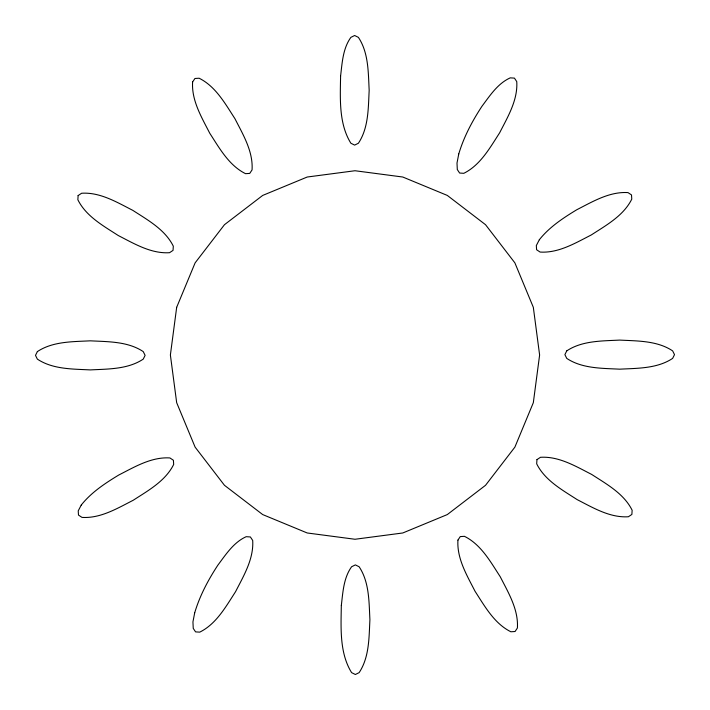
<?xml version="1.0" encoding="UTF-8"?>
<svg xmlns="http://www.w3.org/2000/svg" width="710" height="710" viewBox="0 0 710 710"><rect width="100%" height="100%" fill="white"/><g stroke="black" fill="none" stroke-linecap="round" stroke-linejoin="round"><path stroke-width="1.06" d="M340.587 76.121C340.25 98.504 338.643 123.478 350.873 143.243L354.636 145.106L358.399 143.243C368.65 127.844 368.241 108.115 369.173 90.303C368.241 72.491 368.65 52.771 358.399 37.364L354.636 35.5L350.873 37.364C342.841 48.511 342.167 62.933 340.587 76.121M341.324 605.515C340.977 627.897 339.371 652.872 351.601 672.636L355.364 674.5L359.127 672.636C369.386 657.229 368.978 637.509 369.91 619.697C368.978 601.885 369.386 582.156 359.127 566.757L355.364 564.894L351.601 566.757C343.578 577.904 342.903 592.326 341.324 605.515M192.605 81.987C191.425 100.456 201.64 117.327 209.743 133.223C219.452 148.177 228.957 165.465 245.545 173.675L249.734 173.409L252.059 169.912C253.248 151.443 243.024 134.572 234.93 118.676C225.212 103.722 215.707 86.434 199.128 78.224L194.93 78.49L192.605 81.987M457.941 540.088C456.752 558.557 466.976 575.428 475.07 591.323C484.788 606.278 494.293 623.566 510.872 631.776L515.069 631.509L517.395 628.013C518.575 609.544 508.36 592.672 500.257 576.777C490.548 561.823 481.043 544.534 464.455 536.325L460.266 536.591L457.941 540.088M78.118 195.57L77.86 199.758C86.061 216.346 103.349 225.851 118.313 235.56C134.199 243.663 151.079 253.878 169.548 252.698L173.045 250.373L173.311 246.184C165.102 229.596 147.813 220.091 132.85 210.382C116.964 202.279 100.083 192.055 81.623 193.244L78.118 195.57M536.955 459.627L536.689 463.816C544.898 480.404 562.187 489.909 577.15 499.618C593.036 507.721 609.917 517.945 628.377 516.756L631.882 514.43L632.14 510.241C623.939 493.654 606.651 484.149 591.687 474.44C575.801 466.337 558.921 456.122 540.452 457.302L536.955 459.627M176.675 307.315L170.382 355L176.675 402.685L195.117 447.131L224.458 485.294L262.691 514.572L307.217 532.979L355 539.263L402.783 532.979L447.309 514.572L485.542 485.294L514.883 447.131L533.325 402.685L539.618 355L533.325 307.315L514.883 262.869L485.542 224.706L447.309 195.427L402.783 177.021L355 170.737L307.217 177.021L262.691 195.427L224.458 224.706L195.117 262.869L176.675 307.315M194.691 612.837L192.942 621.889L193.244 628.377L195.57 631.882L199.758 632.14C216.346 623.939 225.851 606.651 235.56 591.687C243.663 575.801 253.878 558.921 252.698 540.452L250.373 536.955L246.184 536.689C233.652 542.333 225.86 554.483 217.899 565.107C208.181 579.937 199.741 595.779 194.691 612.837M458.749 153.999L457 163.052L457.302 169.548L459.627 173.045L463.816 173.311C480.404 165.102 489.909 147.813 499.618 132.85C507.721 116.964 517.945 100.083 516.756 81.623L514.43 78.118L510.241 77.86C497.71 83.496 489.918 95.646 481.957 106.278C472.239 121.108 463.799 136.941 458.749 153.999M37.364 351.601L35.5 355.364L37.364 359.127C52.771 369.386 72.491 368.978 90.303 369.91C108.115 368.978 127.844 369.386 143.243 359.127L145.106 355.364L143.243 351.601C127.844 341.35 108.115 341.758 90.303 340.827C72.491 341.758 52.771 341.35 37.364 351.601M566.757 350.873L564.894 354.636L566.757 358.399C582.156 368.65 601.885 368.241 619.697 369.173C637.509 368.241 657.229 368.65 672.636 358.399L674.5 354.636L672.636 350.873C657.229 340.614 637.509 341.022 619.697 340.09C601.885 341.022 582.156 340.614 566.757 350.873M81.215 505.103L78.224 510.872L78.49 515.069L81.987 517.395C100.456 518.575 117.327 508.36 133.223 500.257C148.177 490.548 165.465 481.043 173.675 464.455L173.409 460.266L169.912 457.941C151.443 456.752 134.572 466.976 118.676 475.07C104.991 483.386 91.253 492.412 81.215 505.103M539.316 239.767L536.325 245.545L536.591 249.734L540.088 252.059C558.557 253.248 575.428 243.024 591.323 234.93C606.278 225.212 623.566 215.707 631.776 199.128L631.509 194.93L628.013 192.605C609.544 191.425 592.672 201.64 576.777 209.743C563.092 218.05 549.354 227.076 539.316 239.767"/></g></svg>
